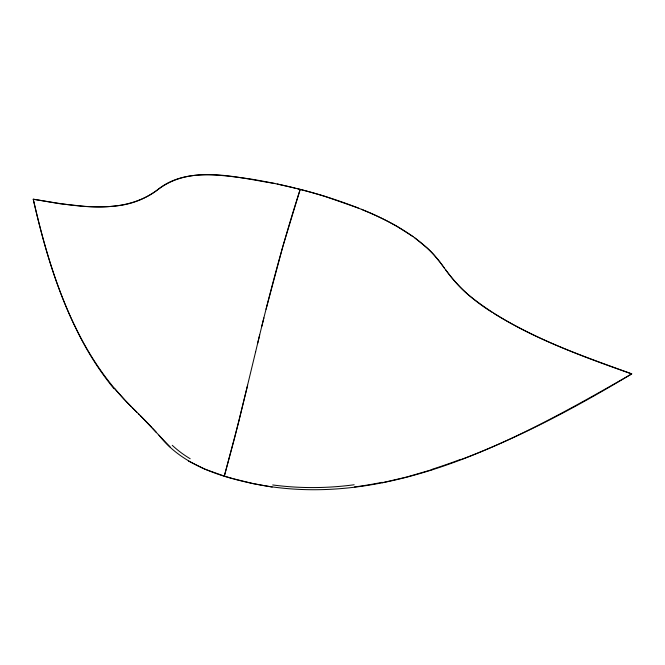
<?xml version="1.0" encoding="UTF-8"?>
<svg xmlns="http://www.w3.org/2000/svg" width="665" height="665" viewBox="0 0 665 665"><rect width="100%" height="100%" fill="white"/><g stroke="black" fill="none" stroke-linecap="round" stroke-linejoin="round"><path stroke-width="1" d="M255.634 351.777L238.893 421.095L224.321 476.098L232.201 478.409M247.638 385.259L234.679 437.695L224.321 476.098L204.662 469.091L188.378 460.986M255.46 352.525C268.427 297.646 282.816 243.074 300.181 189.409A182.36 53.607 20.2 0 1 324.661 196.291L358.418 208.062M257.646 343.389L259.691 334.952M261.769 326.449L263.889 317.878M266.058 309.233L282.766 246.757L300.181 189.409L297.604 188.752M157.863 189.666C191.512 163.914 236.765 177.721 274.687 183.449M157.214 190.115C121.471 216.466 73.549 205.626 33.25 199.217C42.951 242.384 55.353 285.235 74.413 325.285M460.762 459.673C520.554 437.121 577.062 406.747 631.75 373.896C574.992 353.157 515.608 333.348 468.135 294.628C457.611 285.618 449.066 274.678 440.995 263.498M432.217 469.59L406.564 477.063L382.25 482.748M272.201 487.079L252.866 483.563L233.789 478.85M277.205 183.989L295.036 188.112M361.436 209.275L370.322 213.024A95.61 25.918 20 0 1 397.412 226.624L412.998 236.582M493.472 313.198C536.522 339.649 584.244 357.296 631.75 373.896C517.985 439.332 385.825 512.732 249.724 482.865C216.075 475.525 180.971 463.43 158.993 435.284M491.992 312.259C474.095 301.021 457.736 287.006 445.542 269.633M414.96 238.004L426.988 247.854A178.328 50.789 19 0 1 433.829 254.728L440.488 262.825M170.14 446.971L140.589 415.916M138.594 413.954L139.517 414.852M136.757 412.134L132.169 407.562M131.254 406.639L125.81 401.02M124.912 400.072L114.405 388.294M152.011 427.645C144.521 419.499 136.408 411.959 128.694 404.029C74.339 349.158 50.141 272.708 33.25 199.217L59.892 203.739L84.488 206.341A123.382 35.095 14.6 0 0 116.034 205.926C130.756 204.562 144.978 199.151 156.865 190.356C182.975 168.361 219.517 174.937 250.506 178.985C291.893 185.909 332.832 196.765 371.386 213.498A94.895 25.711 20 0 1 392.741 223.997C411.992 234.537 430.313 247.87 442.94 266.116M152.867 428.576L156.283 432.3M443.513 266.889L444.519 268.261M460.654 459.365A652.88 624.501 -88.1 0 1 432.134 469.299M382.167 482.316A346.648 309.89 -15.8 0 1 354.379 486.963M354.154 484.76A272.118 234.92 -13.3 0 1 272.708 484.951M113.931 388.676A338.842 303.572 -64 0 1 74.497 325.268M190.19 458.75A107.896 92.202 0.9 0 1 172.252 445.317"/></g></svg>
